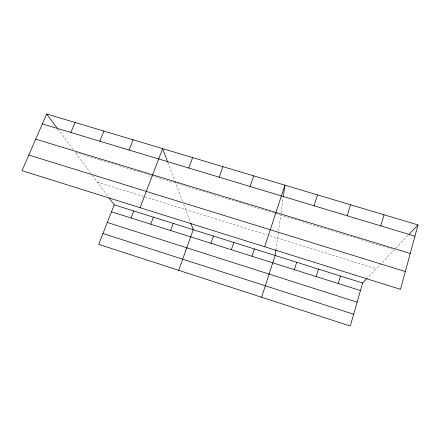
<?xml version="1.0" encoding="UTF-8"?>
<svg xmlns="http://www.w3.org/2000/svg" width="440" height="440" viewBox="0 0 440 440"><rect width="100%" height="100%" fill="white"/><g stroke="black" fill="none" stroke-linecap="round" stroke-linejoin="round"><path stroke-width="0.33" stroke-dasharray="2.2 1.65" d="M275.869 250.135L280.748 215.083L394.312 249.782L366.79 278.636M281.017 213.158L283.195 197.511M395.725 248.292L408.326 235.081M99.825 159.803L75.13 152.251L90.783 173.316M100.485 160.001L150.062 175.148M151.371 175.549L227.573 198.836M228.217 199.029L274.879 213.29M275.534 213.488L280.099 214.88M97.339 182.132L144.326 196.73M144.975 196.933L267.173 234.905M269.764 235.714L376.189 268.78M57.893 129.069L73.084 149.507M92.312 175.373L108.207 196.757M167.888 162.509L174.691 180.527M174.916 181.132L182.413 201.003M183.612 204.166L190.911 223.504"/><path stroke-width="0.66" d="M275.869 250.135L275.127 255.475L261.608 297.236M283.382 196.185L284.911 185.169L264.671 246.758M418 224.939L400.493 289.333L22 170.687L46.673 113.977L418 224.939L409.25 234.113M366.79 278.636L362.62 283.008L350.279 326.024L98.698 244.354L114.224 204.847L109.01 197.835M380.831 225.913L384.016 214.786M338.212 283.536L340.439 276.029M347.209 215.776L350.515 204.776M316.184 276.568L318.461 269.11M294.366 269.665L296.692 262.262M314.061 205.788L317.482 194.904M251.955 256.245L254.381 248.947M231.352 249.728L233.822 242.479M250.085 186.505L253.732 175.852M210.931 243.265L213.45 236.071M219.214 177.205L222.965 166.661M178.69 270.32L193.254 229.713L190.911 223.504M170.627 230.516L173.234 223.416M188.76 168.025L192.61 157.586M150.744 224.224L153.395 217.173M140.063 207.697L162.652 148.638L167.415 161.244M131.032 217.987L133.722 210.986M129.041 150.024L133.089 139.799M99.77 141.202L103.912 131.082M70.879 132.495L75.108 122.474M42.356 123.899L414.942 236.192M35.723 139.145L410.24 253.49M28.803 155.051L405.328 271.557M114.224 204.847L362.62 283.008M111.491 211.805L360.448 290.576M107.305 222.453L357.12 302.17M102.955 233.519L353.667 314.221M46.673 113.977L57.107 128.013"/></g></svg>
